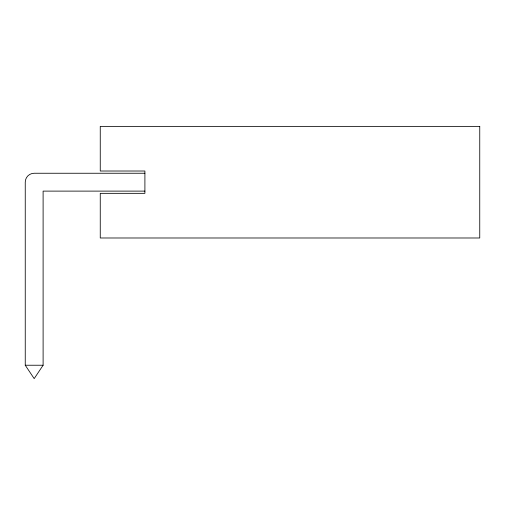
<?xml version="1.0" encoding="UTF-8"?>
<svg xmlns="http://www.w3.org/2000/svg" width="505" height="505" viewBox="0 0 505 505"><rect width="100%" height="100%" fill="white"/><g stroke="black" fill="none" stroke-linecap="round" stroke-linejoin="round"><path stroke-width="0.76" d="M144.903 191.111L43.108 191.111L43.108 365.235L34.182 378.624L25.25 365.235L25.25 182.185A8.932 8.932 0 0 1 34.182 173.253L144.903 173.253M25.25 365.235L43.108 365.235M479.75 126.376L100.255 126.376L100.255 171.018L144.903 171.018L144.903 193.346L100.255 193.346L100.255 237.988L479.75 237.988L479.75 126.376"/></g></svg>
